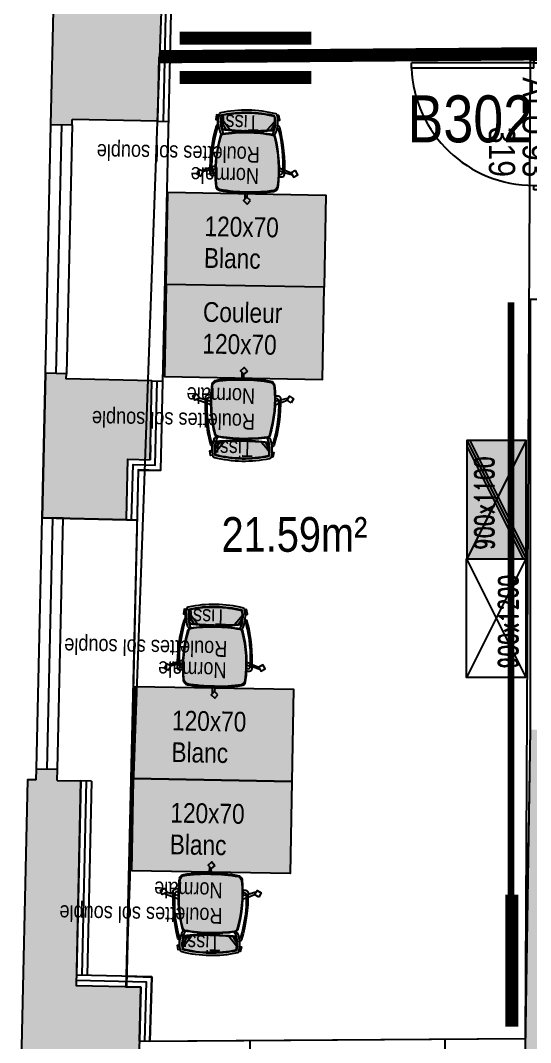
# Model space of a CAD drawing. Extents: x -27.9 to 24.1, y -8.6 to 57.6.
# Drawn here: x -16.27 to -12.39, y 22.71 to 30.47 of the extents above; entities that cross this region are included whole.
import ezdxf
from ezdxf.enums import TextEntityAlignment as Align

# ---------------------------------------------------------------- set-up
doc = ezdxf.new("R2010")
doc.units = 0
doc.header["$LTSCALE"] = 0.002
for name, pattern in [('CACHE', [0.375, 0.25, -0.125]), ('CONTINU', [0]), ('HIDDEN', [9.525, 6.35, -3.175])]:
    doc.linetypes.add(name, pattern=pattern)
for name, color, linetype in [('01-FAC_CHASSIS EXI', 4, 'Continuous'), ('01-STR_MACONNERIE_HACH', 252, 'Continuous'), ('02-ISOLATION', 6, 'ISOLATION'), ('A-Etiq_Mob', 7, 'Continuous'), ('A-Etiquettes', 7, 'Continuous'), ('A-legende', 7, 'Continuous'), ('A-mobilier', 252, 'Continuous'), ('A-MobilierAQ', 7, 'Continuous'), ('A-num pièce', 1, 'Continuous')]:
    doc.layers.add(name, color=color, linetype=linetype)
for name, color, linetype, true_color in [('A-cote', 7, 'Continuous', 0x425746), ('A-MOQUETTE', 7, 'Continuous', 0xe0e9ff), ('A-vitré', 7, 'Continuous', 0x61becc), ('couleur siege', 1, 'Continuous', 0xff0000)]:
    doc.layers.add(name, color=color, linetype=linetype, true_color=true_color)
doc.layers.add('A-portes', color=7, linetype='Continuous', lineweight=25)
doc.styles.add('ROMAND', font='romand__.ttf', dxfattribs={"width": 0.7})
doc.styles.get("Standard").update_dxf_attribs({"font": 'ARIALN.TTF'})
doc.linetypes.add('ISOLATION', pattern='A,0.00254,-2.54,[134,ltypeshp.shx,S=2.54,R=0,X=-2.54,Y=0],-5.08,[134,ltypeshp.shx,S=2.54,R=180,X=2.54,Y=0],-2.54', length=10.16254)

# ---------------------------------------------------------------- blocks, each defined once
blk = doc.blocks.new('Poste127')
at = {"transparency": 33554582}
h = blk.add_hatch(color=256, dxfattribs=at)
h.dxf.hatch_style = 1
h.set_gradient(color1=(199, 200, 202), color2=(255, 246, 230), tint=1, name='CURVED')
h.paths.add_polyline_path([(0, 0.7), (0, 0), (1.2, 0), (1.2, 0.7)])
blk.add_lwpolyline([(0, 0.7), (0, 0), (1.2, 0), (1.2, 0.7)], close=True)
at = {"layer": 'A-Etiq_Mob'}
for tag, p in [('FINITION', (0.2839, 0.4213)), ('DIM', (0.2839, 0.1804))]:
    blk.add_attdef(tag, p, '', height=0.15, dxfattribs=at)
blk = doc.blocks.new('chaise')
at = {"layer": 'A-mobilier', "ltscale": 0.1, "true_color": 0xc7c8ca}
h = blk.add_hatch(color=9, dxfattribs=at)
h.dxf.hatch_style = 1
h.paths.add_polyline_path([(0.2715, 0.4556, 0.30076), (0.2358, 0.4895, 0.043342), (0.0082, 0.5092, 0.043342), (-0.2194, 0.4895, 0.300759), (-0.2552, 0.4556, 0.09791), (-0.2229, 0.027, 0.292085), (-0.2069, 0.0126, 0.040929), (0.0082, -0.005, 0.040929), (0.2232, 0.0126, 0.292085), (0.2392, 0.027, 0.09791)])
h.paths.add_polyline_path([(0.159, -0.0239, 0.015765), (0.0082, -0.0177, 0.016739), (-0.152, -0.0246), (-0.1896, -0.0691), (-0.2181, -0.1033, 0.040824), (-0.2135, -0.1418, 0.054873), (0.0082, -0.1666, 0.054873), (0.2298, -0.1418, 0.02252), (0.2331, -0.1206), (0.2189, -0.1014)])
h.paths.add_polyline_path([(0.1912, -0.0264, 0.003373), (0.159, -0.0239), (0.2189, -0.1014), (0.2331, -0.1206, 0.02535), (0.2346, -0.0966)])
h.paths.add_polyline_path([(0.2255, -0.0296, 0.0036), (0.1912, -0.0264), (0.2346, -0.0966, 0.0714)])
h.paths.add_polyline_path([(-0.152, -0.0246, 0.003505), (-0.1854, -0.0274), (-0.196, -0.0428), (-0.2174, -0.0745, 0.030269), (-0.2181, -0.1033), (-0.1896, -0.0691)])
h.paths.add_polyline_path([(-0.1854, -0.0274, 0.002494), (-0.2092, -0.0296, 0.048116), (-0.2174, -0.0745), (-0.196, -0.0428)], flags=17)
at = {"layer": 'A-mobilier'}
for p, q in [((0.004, 0.5092), (0.0064, 0.5428)), ((0.0216, 0.5582), (0.0229, 0.5092)), ((-0.3737, 0.3493), (-0.3075, 0.3301)), ((-0.2624, 0.3653), (-0.2871, 0.3653)), ((-0.2629, 0.3453), (-0.2718, 0.3453)), ((0.2787, 0.3653), (0.3035, 0.3653)), ((0.2793, 0.3453), (0.2882, 0.3453)), ((-0.3078, 0.3082), (-0.3629, 0.3302)), ((-0.2919, 0.3255), (-0.2834, 0.3231)), ((0.3093, 0.2929), (0.2787, 0.2819)), ((0.2794, 0.3097), (0.3086, 0.3167)), ((0.324, 0.3205), (0.3784, 0.3337)), ((0.3978, 0.3247), (0.3241, 0.2982)), ((-0.2416, -0.0656), (-0.2409, -0.0656)), ((-0.1896, -0.0691), (-0.2193, -0.1048)), ((-0.2174, -0.0745), (-0.196, -0.0428)), ((0.258, -0.0656), (0.2572, -0.0656)), ((0.2331, -0.1206), (0.2189, -0.1014))]:
    blk.add_line(p, q, dxfattribs=at)
at = {"layer": 'A-mobilier', "linetype": 'HIDDEN'}
for p, q in [((-0.2627, 0.2897), (-0.2927, 0.3021)), ((-0.2834, 0.3231), (-0.2632, 0.3171)), ((-0.196, -0.0428), (-0.1854, -0.0274)), ((-0.152, -0.0246), (-0.1896, -0.0691)), ((0.2189, -0.1014), (0.159, -0.0239)), ((0.1912, -0.0264), (0.2346, -0.0966))]:
    blk.add_line(p, q, dxfattribs=at)
at = {"layer": 'A-mobilier'}
for points in [[(-0.0236, 0.5701), (0.0064, 0.5428), (0.034, 0.572), (0.003, 0.5998)], [(-0.3982, 0.3102), (-0.3631, 0.331), (-0.3829, 0.3656), (-0.418, 0.3448)], [(0.3951, 0.3712), (0.3784, 0.3337), (0.4152, 0.3167), (0.4319, 0.3542)]]:
    blk.add_lwpolyline(points, close=True, dxfattribs=at)
for points in [[(-0.2428, -0.1092), (-0.2592, -0.1129), (-0.2503, -0.1525), (-0.2373, -0.1499)], [(0.2547, -0.145), (0.2745, -0.1474), (0.2795, -0.1069), (0.2594, -0.1049)]]:
    blk.add_lwpolyline(points, dxfattribs=at)
for centre, radius, start, end in [((0.8449, 0.323), 1.1081, 173.12775, 195.49585), ((0.8449, 0.323), 1.1031, 173.73867, 195.3268), ((-0.2117, 0.4455), 0.0447, 99.9272, 166.88346), ((-0.203, 0.4342), 0.0495, 115.9014, 169.32984), ((-0.0186, -0.6869), 1.1836, 88.70463, 100.02355), ((0.0082, -0.8109), 1.3202, 89.99999, 99.92701), ((0.0082, -0.8109), 1.3202, 80.07299, 90.00001), ((0.0349, -0.6869), 1.1836, 79.97645, 91.29537), ((-0.8286, 0.323), 1.1031, 344.6732, 6.26133), ((0.2281, 0.4455), 0.0447, 13.11654, 80.0728), ((-0.8286, 0.323), 1.1081, 344.50415, 6.87225), ((0.2193, 0.4342), 0.0495, 10.67016, 64.0986), ((1.0389, 0.3041), 1.3467, 178.21972, 195.28216), ((-0.2871, 0.3453), 0.02, 90, 178.21972), ((-0.2718, 0.3253), 0.02, 90, 177.27806), ((-1.0226, 0.3041), 1.3467, 344.71784, 1.78028), ((0.2882, 0.3253), 0.02, 2.72194, 90), ((0.3035, 0.3453), 0.02, 1.78028, 90), ((0.8419, 0.2723), 1.135, 177.27806, 195.5028), ((-0.8256, 0.2723), 1.135, 344.4972, 2.72194), ((-0.2071, -0.0076), 0.02, 80.75547, 159.0187), ((0.0196, -0.0945), 0.2428, 156.87025, 192.22581), ((-0.2036, 0.0323), 0.02, 195.49585, 260.6251), ((-0.1997, 0.0368), 0.02, 195.3268, 260.76651), ((0.0082, 1.3151), 1.3202, 260.6251, 270.00001), ((-0.1856, -0.0076), 0.02, 114.77846, 159.0187), ((0.0082, 1.3151), 1.3152, 260.76651, 270.00001), ((0.0082, 1.3151), 1.3152, 269.99999, 279.23349), ((0.0082, 1.3151), 1.3202, 269.99999, 279.3749), ((0.2019, -0.0076), 0.02, 20.9813, 65.22154), ((0.216, 0.0368), 0.02, 279.23349, 344.6732), ((-0.0032, -0.0945), 0.2428, 347.77419, 23.12975), ((0.2235, -0.0076), 0.02, 20.9813, 99.24453), ((0.22, 0.0323), 0.02, 279.3749, 344.50415), ((-0.2409, -0.0456), 0.02, 195.28216, 270), ((-0.2325, -0.0257), 0.02, 195.5028, 252.72935), ((0.0196, -0.0945), 0.2628, 159.0187, 193.9621), ((0.0196, -0.0945), 0.2378, 164.15559, 191.46034), ((0.0306, -2.412), 2.3994, 90.53628, 95.82876), ((0.0306, -2.412), 2.3944, 90.5374, 95.7482), ((-0.0143, -2.412), 2.3994, 84.17124, 89.46372), ((-0.0143, -2.412), 2.3944, 84.2518, 89.4626), ((-0.0032, -0.0945), 0.2378, 348.53966, 15.84441), ((-0.0032, -0.0945), 0.2628, 346.0379, 20.9813), ((0.2489, -0.0257), 0.02, 287.27065, 344.4972), ((0.2572, -0.0456), 0.02, 270, 344.71784), ((-0.2198, -0.1455), 0.02, 218.58905, 257.03355), ((0.01, 0.8526), 1.0442, 257.03355, 269.90038), ((0.01, 0.8526), 1.0242, 257.15462, 269.89843), ((0.01, 0.8526), 1.0192, 257.33463, 269.89793), ((0.0064, 0.8526), 1.0192, 270.10207, 282.66537), ((0.0064, 0.8526), 1.0242, 270.10157, 282.84538), ((0.0064, 0.8526), 1.0442, 270.09962, 282.96645), ((0.2362, -0.1455), 0.02, 282.96645, 321.41095)]:
    blk.add_arc(centre, radius, start, end, dxfattribs=at)
blk = doc.blocks.new('SiègeT1')
at = {"layer": 'couleur siege', "true_color": 0x8a6689}
for points in [[(-0.1936, 0.2235), (-0.0769, 0.2096), (0.0385, 0.2124), (0.1553, 0.2166), (0.1984, 0.2222), (0.2025, 0.2444), (0.2039, 0.282), (0.2012, 0.321), (0.1233, 0.3376), (0.0385, 0.3432), (-0.0227, 0.3446), (-0.0977, 0.3376), (-0.1492, 0.3307), (-0.1964, 0.3223), (-0.202, 0.3001), (-0.2006, 0.2653)], [(-0.2076, -0.2358), (-0.225, -0.2195), (-0.2335, -0.1968), (-0.2363, -0.14), (-0.2381, -0.076), (-0.2337, -0.0116), (-0.2278, 0.0448), (-0.218, 0.1023), (-0.2107, 0.1321), (-0.2013, 0.169), (-0.1966, 0.1769), (-0.184, 0.18), (-0.1205, 0.1883), (-0.0494, 0.1934), (0.0091, 0.1953), (0.0767, 0.1926), (0.1322, 0.1879), (0.1685, 0.1829), (0.1909, 0.1794), (0.1994, 0.1771), (0.2037, 0.1728), (0.2071, 0.1636), (0.2187, 0.1148), (0.2315, 0.0452), (0.2373, -0.0047), (0.2408, -0.0627), (0.2412, -0.1049), (0.2396, -0.159), (0.2364, -0.1973), (0.2345, -0.2097), (0.2289, -0.2196), (0.2221, -0.2289), (0.2135, -0.2344), (0.2067, -0.2363), (0.1752, -0.2419), (0.1139, -0.248), (0.0509, -0.2511), (-0.0505, -0.2518), (-0.1259, -0.2474), (-0.1911, -0.2375)]]:
    blk.add_hatch(color=8, dxfattribs=at).paths.add_polyline_path(points)
at = {"extrusion": (0, 0, -1), "xscale": 0.8999999999999986, "yscale": 0.8999999999999986, "zscale": -0.9, "rotation": 180}
blk.add_blockref('chaise', (0.0055, 0.195), dxfattribs=at)
at = {"layer": 'A-Etiq_Mob', "style": 'ROMAND', "width": 0.7}
for tag, p in [('FINITION', (-0.0791, 0.1775)), ('PIETEMENT', (-0.0914, -0.031)), ('ASSISE', (-0.0883, -0.2242)), ('COULEUR', (-0.1036, -0.4236))]:
    blk.add_attdef(tag, p, '', height=0.15, dxfattribs=at)
blk = doc.blocks.new('Poste127Couleur')
at = {"transparency": 33554582}
h = blk.add_hatch(color=256, dxfattribs=at)
h.dxf.hatch_style = 1
h.set_gradient(color1=(169, 83, 160), color2=(255, 246, 230), tint=1, name='CURVED')
h.paths.add_polyline_path([(0, 0.7029), (0, 0.0029), (1.2, 0.0029), (1.2, 0.7029)])
blk.add_lwpolyline([(0, 0.7), (0, 0), (1.2, 0), (1.2, 0.7)], close=True)
at = {"layer": 'A-Etiq_Mob'}
for tag, p in [('STRATIFIE', (0.2839, 0.4213)), ('DIM', (0.2839, 0.1804))]:
    blk.add_attdef(tag, p, '', height=0.15, dxfattribs=at)
blk = doc.blocks.new('Xref-R3-2018-11')
at = {"layer": '01-STR_MACONNERIE_HACH'}
h = blk.add_hatch(color=256, dxfattribs=at)
h.dxf.hatch_style = 1
h.paths.add_polyline_path([(-13.5407, 15.475), (-12.3781, 15.4852), (-12.0987, 15.4925), (-12.1006, 15.595), (-11.7951, 15.5972), (-11.7964, 15.7815), (-12.6368, 15.7755), (-12.6257, 16.2653), (-13.1164, 16.2764), (-13.0813, 17.8307), (-13.2613, 17.8348), (-13.2594, 17.9189), (-13.4193, 17.9225), (-13.4212, 17.8384), (-13.4873, 17.8402)])
h.paths.add_polyline_path([(-9.7067, 15.7964), (-10.3169, 15.7921), (-10.3155, 15.6077), (-9.9376, 15.6105), (-9.9367, 15.5066), (-6.6955, 15.535), (-6.6962, 15.6148), (-6.6088, 15.615), (-6.6092, 15.775), (-6.6531, 15.7749), (-6.6534, 15.885), (-7.6333, 15.8764), (-7.6204, 16.6863), (-7.917, 16.691), (-7.9037, 17.5162), (-7.6071, 17.5114), (-7.5964, 18.1795), (-9.6679, 18.2207)])
h.paths.add_polyline_path([(-9.3388, 16.2164), (-9.3116, 17.9162), (-7.8977, 17.8935), (-7.9249, 16.1937)], flags=16)
h.paths.add_polyline_path([(-13.057, 26.891), (-13.0561, 26.9319), (-13.216, 26.9355), (-13.241, 25.828), (-13.0811, 25.8244), (-13.0802, 25.8616), (-12.4303, 25.8487), (-12.4072, 26.8764)])
h.paths.add_polyline_path([(-13.1734, 28.8243), (-13.0135, 28.8207), (-13.0123, 28.8708), (-12.3625, 28.8579), (-12.3397, 29.8658), (-12.9896, 29.8805), (-12.9883, 29.9349), (-13.1483, 29.9386)])
h.paths.add_polyline_path([(-13.1059, 31.8166), (-12.946, 31.813), (-12.9451, 31.8537), (-12.2952, 31.8391), (-12.2722, 32.8608), (-12.9221, 32.8737), (-12.9209, 32.9249), (-13.0809, 32.9285)])
h.paths.add_polyline_path([(-8.9278, 16.4952), (-8.9014, 17.6772), (-9.126, 17.7328), (-9.1524, 16.5508)], flags=0)
h.paths.add_polyline_path([(-12.4783, 23.7776), (-12.4748, 23.8791), (-13.1246, 23.8938), (-13.1237, 23.9344), (-13.2836, 23.9381), (-13.309, 22.8121), (-13.1491, 22.8085), (-13.1481, 22.8525), (-12.4983, 22.8378), (-12.4872, 23.3277)])
h.paths.add_polyline_path([(-12.5565, 20.269), (-12.5537, 20.3785), (-12.5427, 20.8683), (-13.1925, 20.883), (-13.1916, 20.9213), (-13.3516, 20.9249), (-13.3764, 19.8279), (-12.7365, 19.8134), (-12.7363, 19.8234), (-12.7249, 20.2733)])
h.paths.add_polyline_path([(-13.0132, 35.9658), (-12.203, 35.9658), (-12.1939, 36.3299), (-7.7764, 36.2421), (-7.7078, 36.2407), (-7.7078, 36.8732), (-12.658, 37.0253), (-12.6568, 37.0853), (-13.0667, 37.0979), (-13.0489, 37.9903), (-13.0947, 37.9912), (-13.0959, 37.9292), (-13.2446, 37.9322), (-13.2489, 37.7149), (-13.1397, 37.7127), (-13.1545, 36.968), (-12.9898, 36.9643)])
for p, q in [((-13.309, 22.8121), (-13.2836, 23.9381)), ((-12.4983, 22.8378), (-12.4872, 23.3277)), ((-13.1491, 22.8085), (-13.1481, 22.8525)), ((-13.3764, 19.8279), (-13.3516, 20.9249)), ((-13.1925, 20.883), (-13.1916, 20.9213)), ((-12.7365, 19.8134), (-13.3764, 19.8279)), ((-9.7067, 15.7964), (-9.6679, 18.2207)), ((-13.4212, 17.8384), (-13.4193, 17.9225)), ((-13.2613, 17.8348), (-13.2594, 17.9189)), ((-13.2613, 17.8348), (-13.0813, 17.8307))]:
    blk.add_line(p, q)
for points in [[(-13.1491, 22.8085), (-13.309, 22.8121)], [(-12.4983, 22.8378), (-13.1481, 22.8525)], [(-13.1916, 20.9213), (-13.3516, 20.9249)], [(-12.5427, 20.8683), (-13.1925, 20.883)], [(-12.5537, 20.3785), (-12.5565, 20.269)], [(-13.2164, 19.8243), (-13.3764, 19.8279)], [(-12.7365, 19.8134), (-12.7363, 19.8234)], [(-13.4193, 17.9225), (-13.2594, 17.9189)], [(-13.4212, 17.8384), (-13.4873, 17.8402), (-13.5407, 15.475), (-12.3781, 15.4852)], [(-12.6368, 15.7755), (-12.6257, 16.2653), (-13.1164, 16.2764), (-13.0813, 17.8307)]]:
    blk.add_lwpolyline(points)
blk.add_lwpolyline([(-12.5565, 20.269), (-12.5537, 20.3785), (-12.5427, 20.8683), (-13.1925, 20.883), (-13.1916, 20.9213), (-13.3516, 20.9249), (-13.3764, 19.8279), (-12.7365, 19.8134), (-12.7363, 19.8234), (-12.7249, 20.2733)], close=True)
at = {"layer": '01-FAC_CHASSIS EXI', "linetype": 'CONTINU'}
for p, q in [((-13.2291, 22.8103), (-13.2716, 20.9231)), ((-13.2964, 19.8261), (-13.3393, 17.9207))]:
    blk.add_line(p, q, dxfattribs=at)
at = {"layer": '01-FAC_CHASSIS EXI'}
for points in [[(-13.3516, 20.9249), (-13.309, 22.8121)], [(-13.1491, 22.8085), (-13.1916, 20.9213)], [(-13.4193, 17.9225), (-13.3764, 19.8279)], [(-13.2594, 17.9189), (-13.2164, 19.8243)]]:
    blk.add_lwpolyline(points, dxfattribs=at)
at = {"layer": '02-ISOLATION', "linetype": 'CONTINU'}
for points in [[(-12.1922, 32.859), (-12.4783, 20.187), (-12.6468, 20.1913), (-12.7365, 16.2678)], [(-12.4983, 22.8378), (-12.4185, 22.836)], [(-12.5427, 20.8683), (-12.463, 20.8665)], [(-12.7365, 19.8134), (-12.6554, 19.8116)], [(-13.0813, 17.8307), (-13.1146, 16.3564)], [(-13.0013, 17.8289), (-13.0813, 17.8307)], [(-13.0013, 17.8289), (-13.0346, 16.3546)], [(-12.5574, 15.8532), (-12.5435, 16.3435), (-13.1146, 16.3564)], [(-12.6374, 15.8555), (-12.6257, 16.2653), (-13.1164, 16.2764)], [(-12.6374, 15.8555), (-9.7073, 15.8764)], [(-11.7964, 15.7815), (-11.797, 15.8615)], [(-10.3169, 15.7921), (-10.3174, 15.8721)]]:
    blk.add_lwpolyline(points, dxfattribs=at)
at = {"layer": '02-ISOLATION', "linetype": 'ISOLATION', "ltscale": 0.004}
for points in [[(-12.435, 23.8782), (-12.4585, 22.8369)], [(-12.6965, 19.8124), (-12.6859, 20.2323), (-12.5174, 20.228), (-12.5027, 20.8674)], [(-13.0413, 17.8298), (-13.0746, 16.3555)], [(-12.5974, 15.8543), (-12.5846, 16.3044), (-13.1155, 16.3164)]]:
    blk.add_lwpolyline(points, dxfattribs=at)
blk = doc.blocks.new('armoire90Réhausse')
at = {"true_color": 0xfdedc9}
h = blk.add_hatch(color=254, dxfattribs=at)
h.dxf.hatch_style = 1
h.paths.add_polyline_path([(0, 0.45), (0, 0), (0.9, 0), (0.9, 0.45)])
blk.add_lwpolyline([(0, 0.45), (0, 0), (0.9, 0), (0.9, 0.45)], close=True)
for points in [[(0.9, 0), (0, 0.45)], [(0.9, 0.45), (0, 0)], [(0.8553, 0.45), (0, 0.0224)], [(0.9, 0.4276), (0.0447, 0)]]:
    blk.add_lwpolyline(points)
at = {"layer": 'A-Etiq_Mob', "style": 'ROMAND', "width": 0.7}
for tag, p in [('DIMENSION', (0.0684, 0.2418)), ('FINITION', (0.0684, 0.0013)), ('PORTES', (0.0684, -0.2391))]:
    blk.add_attdef(tag, p, '', height=0.15, dxfattribs=at)
blk = doc.blocks.new('armoire90')
blk.add_lwpolyline([(0, 0.45), (0, 0), (0.9, 0), (0.9, 0.45)], close=True)
for points in [[(0.9, 0), (0, 0.45)], [(0.9, 0.45), (0, 0)]]:
    blk.add_lwpolyline(points)
at = {"layer": 'A-Etiq_Mob', "style": 'ROMAND', "width": 0.7}
for tag, p in [('DIMENSION', (0.0684, 0.2418)), ('FINITION', (0.0684, 0.0013)), ('PORTES', (0.0684, -0.2391))]:
    blk.add_attdef(tag, p, '', height=0.15, dxfattribs=at)
blk = doc.blocks.new('P_93100')
for p, q in [((0.425, 0.93), (0.465, 0.93)), ((0.425, 0), (0.425, 0.93)), ((0.465, 0), (0.465, 0.93)), ((-0.5, -0.1), (-0.5, 0)), ((-0.5, 0), (-0.465, 0)), ((-0.465, 0), (-0.465, -0.04)), ((0.425, 0), (0.465, 0)), ((0.465, 0), (0.465, -0.04)), ((0.5, 0), (0.465, 0)), ((0.5, -0.1), (0.5, 0)), ((-0.465, -0.04), (-0.45, -0.04)), ((-0.45, -0.04), (-0.45, -0.1)), ((0.465, -0.04), (0.45, -0.04)), ((0.45, -0.04), (0.45, -0.1)), ((-0.45, -0.1), (-0.5, -0.1)), ((0.45, -0.1), (0.5, -0.1))]:
    blk.add_line(p, q)
blk.add_arc((0.465, 0), 0.9309, 92.46282, 180)

msp = doc.modelspace()

# ---------------------------------------------------------------- linework, layer by layer
at = {"ltscale": 0.01}
msp.add_lwpolyline([(-14.9166, 39.7282), (-15.2027, 27.0562), (-15.3712, 27.0566), (-15.4617, 23.217), (-15.2679, 23.2115), (-15.2817, 22.7252), (-12.4317, 22.7456), (-12.3923, 25.0898), (-12.3923, 28.3574), (-10.6322, 28.3574), (-10.6316, 25.0524), (-10.3208, 25.0474), (-10.3565, 22.8255), (-2.2795, 22.8446), (-2.2757, 25.7234), (-9.0237, 25.7051), (-9.0248, 27.4171), (-9.1064, 27.4169), (-9.1311, 43.1629)], dxfattribs=at)
at = {"layer": 'A-Etiquettes', "color": 82, "true_color": 0x4cdb0f, "const_width": 0.1}
for points in [[(-15.0559, 30.3375), (-14.0559, 30.3375)], [(-15.0559, 30.0393), (-14.0559, 30.0393)]]:
    msp.add_lwpolyline(points, dxfattribs=at)
at = {"layer": 'A-Etiquettes', "color": 1, "true_color": 0xff0000, "const_width": 0.1}
msp.add_lwpolyline([(-12.5349, 22.8353), (-12.5349, 23.8353)], dxfattribs=at)
at = {"layer": 'A-legende', "color": 205, "linetype": 'CACHE', "ltscale": 5, "true_color": 0x8546b9, "const_width": 0.05}
msp.add_lwpolyline([(-12.541, 23.274), (-12.541, 28.3332)], dxfattribs=at)
at = {"layer": 'A-MOQUETTE'}
msp.add_lwpolyline([(-10.6335, 36.2428), (-14.9926, 36.1996), (-15.4646, 23.137), (-15.3501, 23.1345), (-15.3618, 22.7246), (-12.4317, 22.7456), (-12.3923, 30.1707), (-10.6326, 30.175)], close=True, dxfattribs=at)
at = {"layer": 'A-vitré', "const_width": 0.1}
msp.add_lwpolyline([(-15.2116, 30.1969), (-10.5241, 30.2335)], dxfattribs=at)

# ---------------------------------------------------------------- block references
at = {"ltscale": 0.01}
msp.add_blockref('Xref-R3-2018-11', (-2.7244, 6.8691), dxfattribs=at)
at = {"layer": 'A-mobilier'}
ref = msp.add_blockref('SiègeT1', (-14.5403, 29.424), dxfattribs=dict(at, xscale=-1, rotation=358.9675049651168))
ref.add_attrib('FINITION', 'Tissu', dxfattribs={"layer": 'A-Etiq_Mob', "height": 0.12, "rotation": 178.9675}).set_placement((-14.4546, 29.7885), align=Align.BOTTOM_LEFT)
ref.add_attrib('ASSISE', 'Normale', dxfattribs={"layer": 'A-Etiq_Mob', "height": 0.12, "rotation": 178.9675}).set_placement((-14.4527, 29.3867), align=Align.BOTTOM_LEFT)
ref.add_attrib('PIETEMENT', 'Roulettes sol souple', dxfattribs={"layer": 'A-Etiq_Mob', "height": 0.12, "rotation": 178.9675}).set_placement((-14.4467, 29.5485), align=Align.BOTTOM_LEFT)
at = {"layer": 'A-mobilier', "ltscale": 0.1}
ref = msp.add_blockref('Poste127', (-15.1469, 29.1691), dxfattribs=dict(at, xscale=-1, rotation=178.9675049651168))
ref.add_attrib('STRATIFIE', 'Blanc', (-14.8733, 28.5952), dxfattribs={"layer": 'A-Etiq_Mob', "ltscale": 0.1, "height": 0.15, "rotation": 358.9675})
ref.add_attrib('DIM', '120x70', (-14.869, 28.8357), dxfattribs={"layer": 'A-Etiq_Mob', "ltscale": 0.1, "height": 0.15, "rotation": 358.9675})
at = {"layer": 'A-mobilier', "ltscale": 0.1, "rotation": 358.9675049651167}
msp.add_blockref('Poste127Couleur', (-15.1721, 27.7694), dxfattribs=at).add_auto_attribs({'STRATIFIE': 'Couleur', 'DIM': '120x70'})
at = {"layer": 'A-mobilier'}
ref = msp.add_blockref('SiègeT1', (-14.5751, 27.4929), dxfattribs=dict(at, rotation=178.9675049651168))
ref.add_attrib('FINITION', 'Tissu', dxfattribs={"layer": 'A-Etiq_Mob', "height": 0.12, "rotation": 178.9675}).set_placement((-14.4992, 27.314), align=Align.BOTTOM_LEFT)
ref.add_attrib('ASSISE', 'Normale', dxfattribs={"layer": 'A-Etiq_Mob', "height": 0.12, "rotation": 178.9675}).set_placement((-14.4828, 27.7155), align=Align.BOTTOM_LEFT)
ref.add_attrib('PIETEMENT', 'Roulettes sol souple', dxfattribs={"layer": 'A-Etiq_Mob', "height": 0.12, "rotation": 178.9675}).set_placement((-14.4832, 27.5222), align=Align.BOTTOM_LEFT)
ref = msp.add_blockref('SiègeT1', (-14.7869, 25.6723), dxfattribs=dict(at, xscale=-1, rotation=358.9675049651168))
ref.add_attrib('FINITION', 'Tissu', dxfattribs={"layer": 'A-Etiq_Mob', "height": 0.12, "rotation": 178.9675}).set_placement((-14.7012, 26.0369), align=Align.BOTTOM_LEFT)
ref.add_attrib('ASSISE', 'Normale', dxfattribs={"layer": 'A-Etiq_Mob', "height": 0.12, "rotation": 178.9675}).set_placement((-14.6993, 25.6351), align=Align.BOTTOM_LEFT)
ref.add_attrib('PIETEMENT', 'Roulettes sol souple', dxfattribs={"layer": 'A-Etiq_Mob', "height": 0.12, "rotation": 178.9675}).set_placement((-14.6933, 25.7969), align=Align.BOTTOM_LEFT)
at = {"layer": 'A-mobilier', "ltscale": 0.1}
ref = msp.add_blockref('Poste127', (-15.3935, 25.4175), dxfattribs=dict(at, xscale=-1, rotation=178.9675049651168))
ref.add_attrib('STRATIFIE', 'Blanc', (-15.1199, 24.8436), dxfattribs={"layer": 'A-Etiq_Mob', "ltscale": 0.1, "height": 0.15, "rotation": 358.9675})
ref.add_attrib('DIM', '120x70', (-15.1156, 25.084), dxfattribs={"layer": 'A-Etiq_Mob', "ltscale": 0.1, "height": 0.15, "rotation": 358.9675})
ref = msp.add_blockref('Poste127', (-15.4061, 24.7176), dxfattribs=dict(at, xscale=-1, rotation=178.9675049651168))
ref.add_attrib('STRATIFIE', 'Blanc', (-15.1325, 24.1437), dxfattribs={"layer": 'A-Etiq_Mob', "ltscale": 0.1, "height": 0.15, "rotation": 358.9675})
ref.add_attrib('DIM', '120x70', (-15.1282, 24.3841), dxfattribs={"layer": 'A-Etiq_Mob', "ltscale": 0.1, "height": 0.15, "rotation": 358.9675})
at = {"layer": 'A-mobilier'}
ref = msp.add_blockref('SiègeT1', (-14.8217, 23.7412), dxfattribs=dict(at, rotation=178.9675049651168))
ref.add_attrib('FINITION', 'Tissu', dxfattribs={"layer": 'A-Etiq_Mob', "height": 0.12, "rotation": 178.9675}).set_placement((-14.7458, 23.5623), align=Align.BOTTOM_LEFT)
ref.add_attrib('ASSISE', 'Normale', dxfattribs={"layer": 'A-Etiq_Mob', "height": 0.12, "rotation": 178.9675}).set_placement((-14.7294, 23.9638), align=Align.BOTTOM_LEFT)
ref.add_attrib('PIETEMENT', 'Roulettes sol souple', dxfattribs={"layer": 'A-Etiq_Mob', "height": 0.12, "rotation": 178.9675}).set_placement((-14.7298, 23.7706), align=Align.BOTTOM_LEFT)
at = {"layer": 'A-MobilierAQ', "ltscale": 0.1, "rotation": 90}
msp.add_blockref('armoire90Réhausse', (-12.4275, 26.3846), dxfattribs=at).add_auto_attribs({'DIMENSION': '900x1100'})
at = {"layer": 'A-MobilierAQ', "ltscale": 0.1}
ref = msp.add_blockref('armoire90', (-12.8791, 25.4846), dxfattribs=dict(at, xscale=-1, rotation=270))
ref.add_attrib('DIMENSION', '900x1200', (-12.4873, 25.553), dxfattribs={"layer": 'A-Etiq_Mob', "ltscale": 0.1, "height": 0.15, "rotation": 90, "style": 'ROMAND', "width": 0.7})
at = {"layer": 'A-portes', "ltscale": 0.01}
ref = msp.add_blockref('P_93100', (-12.3675, 29.6857), dxfattribs=dict(at, rotation=89.99999999999999))
ref.add_attrib('N°', '319', (-12.7094, 29.6648), dxfattribs={"layer": '0', "ltscale": 6, "height": 0.19924, "rotation": 270})
ref.add_attrib('NATURE/DIM', 'ALU 93', (-12.4537, 30.0423), dxfattribs={"layer": 'A-Etiquettes', "ltscale": 6, "height": 0.19924, "rotation": 270})
ref.add_attrib('FINITION', 'W172', (-12.2015, 29.8795), dxfattribs={"layer": 'A-Etiquettes', "ltscale": 6, "height": 0.19924, "rotation": 270})
ref.add_attrib('FERMETURE', 'APERIO', (-11.9452, 30.1446), dxfattribs={"layer": 'A-Etiquettes', "ltscale": 6, "height": 0.19924, "rotation": 270})

# ---------------------------------------------------------------- texts
at = {"layer": 'A-cote', "color": 30, "insert": (-14.7388, 26.702), "char_height": 0.26331, "attachment_point": 1, "rotation": 0.07922}
msp.add_mtext_dynamic_manual_height_columns('21.59m²', width=1.219524, gutter_width=12.5, heights=[0], dxfattribs=at)
at = {"layer": 'A-num pièce', "ltscale": 0.1, "insert": (-13.3272, 29.9037), "char_height": 0.3565, "attachment_point": 1}
msp.add_mtext_dynamic_manual_height_columns('B302', width=1.298453, gutter_width=12.5, heights=[0], dxfattribs=at)

doc.saveas('drawing.dxf')
